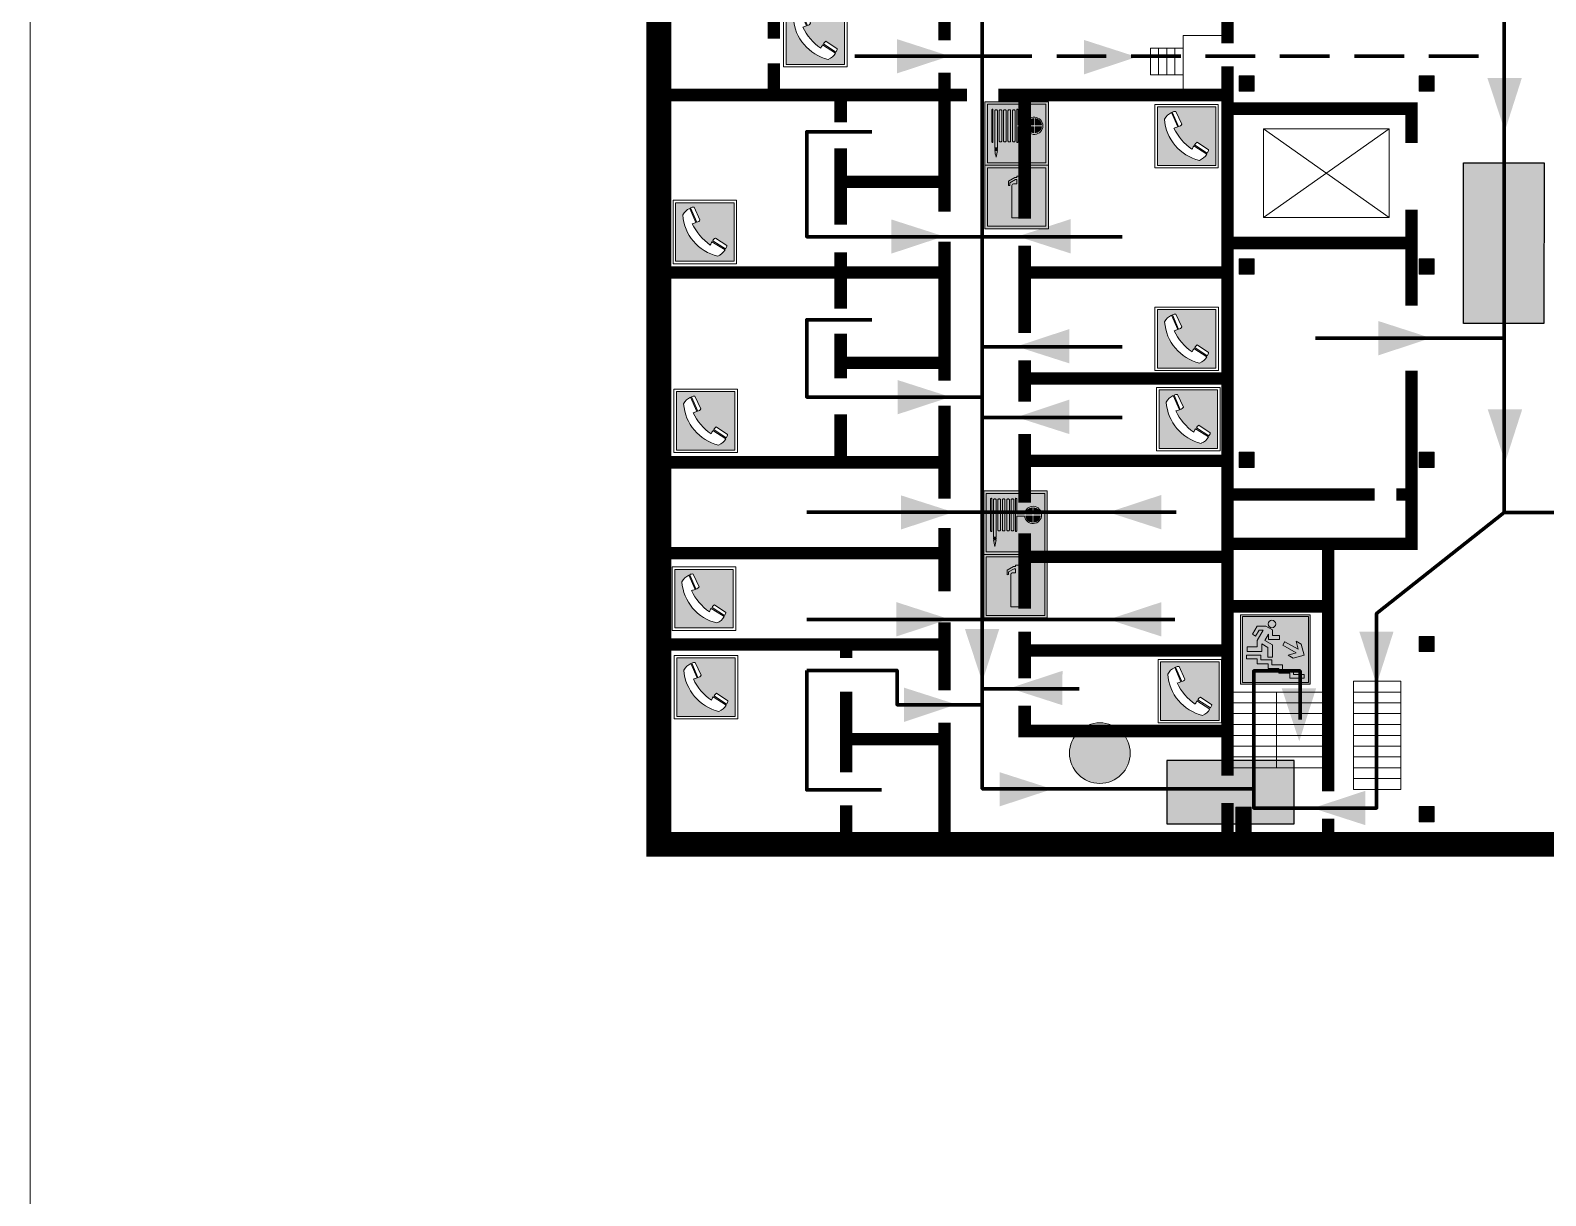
# Model space of a CAD drawing. Header units: millimetres. Extents: x 13810 to 67229, y 12374 to 21950.
# Drawn here: x 28466.5 to 28588.7, y 15040.8 to 15134.8 of the extents above; entities that cross this region are included whole.
import ezdxf

# ---------------------------------------------------------------- set-up
doc = ezdxf.new("R2010")
doc.units = ezdxf.units.MM
doc.linetypes.add('{ Wide Dash }', pattern=[12, 4, -2, 4, -2])
doc.layers.add('План_Штампы', color=7, linetype='Continuous')

# ---------------------------------------------------------------- blocks, each defined once
blk = doc.blocks.new('A$C32E8229D')
at = {"true_color": 0xffffff}
blk.add_hatch(color=7, dxfattribs=at).paths.add_polyline_path([(0, 0), (0, -8), (16, -8), (16, 0)])
h = blk.add_hatch(color=126)
h.paths.add_polyline_path([(0.2, -0.2), (15.8, -0.2), (15.8, -7.8), (0.2, -7.8)])
h.paths.add_polyline_path([(13.49, -2.05), (12.08, -2.05), (11.37, -2.63, 0.162397), (11.29, -2.84), (11.29, -3.63), (10.35, -3.63), (10.35, -4.05), (11.68, -4.05), (11.68, -3.48), (12.26, -4.28), (11.29, -5.1), (11.29, -6.78), (11.85, -6.78), (11.85, -5.44), (12.8, -4.64), (12.8, -5.94), (14.46, -5.94), (14.46, -5.39), (13.45, -5.39), (13.45, -3.97), (12.46, -2.59), (13.15, -2.59), (13.69, -3.34), (14.18, -3)], flags=16)
h.paths.add_polyline_path([(10.74, -1.82, 1), (11.8, -1.82, 1)], flags=16)
h.paths.add_polyline_path([(9.39, -3.59), (5.99, -3.59), (6.56, -3.03), (5.91, -3.03), (5.1, -3.83), (5.91, -4.64), (6.56, -4.64), (5.99, -4.09), (9.39, -4.09)], flags=16)
h.paths.add_polyline_path([(4.29, -1.08), (1.72, -1.08), (1.72, -6.6), (4.29, -6.6)], flags=16)
at = {"color": 126}
blk.add_lwpolyline([(16, -8), (0, -8), (0, 0), (16, 0)], close=True, dxfattribs=at)
blk = doc.blocks.new('A$C7B8C2D5B')
at = {"lineweight": 0}
h = blk.add_hatch(color=5, dxfattribs=at)
h.dxf.hatch_style = 1
h.paths.add_polyline_path([(1.397, -3.024, 1), (-2.112, -3.024, 1)])
at = {"color": 5, "lineweight": 0}
blk.add_circle((-0.358, -3.024), 1.755, dxfattribs=at)
blk = doc.blocks.new('A$C456E1F9C')
at = {"lineweight": 5}
h = blk.add_hatch(color=242, dxfattribs=at)
h.paths.add_polyline_path([(0.51, -1.47), (0.51, -13.26), (12.29, -13.26), (12.29, -1.47)])
h.paths.add_polyline_path([(5.42, -4.95, -0.254479), (4.78, -5.4), (3.52, -2.53, -0.209735), (4.23, -2.4)], flags=16)
h.paths.add_polyline_path([(8.53, -8.6), (10.87, -10.17), (10.54, -10.76), (8.03, -9.13, -0.192251)], flags=16)
h.paths.add_polyline_path([(4.61, -5.49, 0.005518), (3.87, -5.72, 0.128647), (7.49, -10.01, 0.00809), (7.83, -9.33), (10.47, -10.97, -0.16736), (8.99, -12.25, -0.327862), (1.95, -3.95, -0.166952), (3.36, -2.62)], flags=16)
at = {"color": 242, "lineweight": 5}
for p, q in [((0, -13.77), (0, -0.97)), ((12.8, -0.97), (0, -0.97)), ((4.61, -5.49), (3.36, -2.62)), ((3.52, -2.53), (4.78, -5.4)), ((4.23, -2.4), (5.42, -4.95)), ((12.8, -13.77), (12.8, -0.97)), ((8.03, -9.13), (10.54, -10.76)), ((10.81, -10.12), (8.53, -8.6)), ((7.83, -9.33), (10.47, -10.97)), ((10.54, -10.76), (10.8, -10.3)), ((10.8, -10.3), (10.81, -10.12)), ((0, -13.77), (12.8, -13.77))]:
    blk.add_line(p, q, dxfattribs=at)
blk.add_lwpolyline([(0.51, -1.47), (12.29, -1.47), (12.29, -13.26), (0.51, -13.26)], close=True, dxfattribs=at)
for centre, radius, start, end in [((4.59, -5.34), 2.99, 114.2845, 152.1974), ((4.02, -3.27), 0.891, 76.3284, 123.7092), ((11.12, -3.31), 9.19, 183.9915, 256.6009), ((14.98, -39.1), 35.17, 107.1487, 108.4135), ((13.86, -0.94), 11.08, 205.5536, 234.8762), ((4.68, -4.59), 0.824, 276.9621, 334.0723), ((8.94, -9.5), 0.989, 114.4092, 157.9388), ((-13.31, 0.8), 23.44, 332.5487, 334.4027), ((7.87, -9.46), 3, 291.9291, 329.9329)]:
    blk.add_arc(centre, radius, start, end, dxfattribs=at)
blk = doc.blocks.new('A$C3AD82952')
at = {"true_color": 0xf5f5ff}
h = blk.add_hatch(color=7, dxfattribs=at)
h.dxf.hatch_style = 1
h.paths.add_polyline_path([(8.21, 8.73, 0.414214), (7.89, 9.05), (7.22, 9.05), (7.22, 9.92), (7.59, 9.92, 1), (7.57, 10.36), (7.22, 10.36), (7.22, 10.6), (6.43, 10.6), (6.43, 10.36), (6.01, 10.36), (4.74, 9.59), (4.74, 8.69), (4.98, 8.73), (4.98, 9.26), (6.12, 9.91), (6.43, 9.91), (6.43, 9.05), (5.76, 9.05, 0.414214), (5.44, 8.73), (5.44, 2.2), (8.21, 2.2)], flags=0)
h.paths.add_polyline_path([(12.8, 12.8), (0, 12.8), (0, 0), (12.8, 0)])
h.paths.add_polyline_path([(0.51, 12.29), (12.29, 12.29), (12.29, 0.51), (0.51, 0.51)], flags=16)
h.paths.add_polyline_path([(4.74, 9.59), (6.01, 10.36), (6.43, 10.36), (6.43, 10.6), (7.22, 10.6), (7.22, 10.36), (7.59, 10.36, -0.94586), (7.59, 9.92), (7.22, 9.92), (7.22, 9.05), (7.89, 9.05, -0.414214), (8.21, 8.73), (8.21, 2.2), (5.44, 2.2), (5.44, 8.73, -0.414214), (5.76, 9.05), (6.43, 9.05), (6.43, 9.91), (6.12, 9.91), (4.98, 9.26), (4.98, 8.73), (4.74, 8.69)], flags=0)
h = blk.add_hatch(color=242)
h.dxf.hatch_style = 1
h.paths.add_polyline_path([(12.29, 12.29), (0.51, 12.29), (0.51, 0.51), (12.29, 0.51)])
h.paths.add_polyline_path([(4.74, 8.69), (4.74, 9.59), (6.01, 10.36), (6.43, 10.36), (6.43, 10.6), (7.22, 10.6), (7.22, 10.36), (7.59, 10.36, -0.94586), (7.59, 9.92), (7.22, 9.92), (7.22, 9.05), (7.89, 9.05, -0.414214), (8.21, 8.73), (8.21, 2.2), (5.44, 2.2), (5.44, 8.73, -0.414214), (5.76, 9.05), (6.43, 9.05), (6.43, 9.91), (6.12, 9.91), (4.98, 9.26), (4.98, 8.73)], flags=16)
h = blk.add_hatch(color=7, dxfattribs=at)
h.dxf.hatch_style = 1
h.paths.add_polyline_path([(8.21, 8.73, 0.414214), (7.89, 9.05), (7.22, 9.05), (7.22, 9.92), (7.59, 9.92, 1), (7.57, 10.36), (7.22, 10.36), (7.22, 10.6), (6.43, 10.6), (6.43, 10.36), (6.01, 10.36), (4.74, 9.59), (4.74, 8.69), (4.98, 8.73), (4.98, 9.26), (6.12, 9.91), (6.43, 9.91), (6.43, 9.05), (5.76, 9.05, 0.414214), (5.44, 8.73), (5.44, 2.2), (8.21, 2.2)])
at = {"color": 242, "lineweight": 5}
for p, q in [((0, 0), (0, 12.8)), ((0, 12.8), (12.8, 12.8)), ((12.8, 0), (12.8, 12.8)), ((6.01, 10.36), (4.74, 9.59)), ((4.74, 9.59), (4.74, 8.69)), ((4.98, 9.26), (6.12, 9.91)), ((4.98, 8.73), (4.98, 9.26)), ((6.01, 10.36), (6.43, 10.36)), ((6.12, 9.91), (6.43, 9.91)), ((7.22, 10.6), (6.43, 10.6)), ((6.43, 10.6), (6.43, 10.36)), ((6.43, 9.91), (6.43, 9.05)), ((7.22, 10.36), (7.22, 10.6)), ((7.59, 10.36), (7.22, 10.36)), ((7.22, 9.05), (7.22, 9.92)), ((7.59, 9.92), (7.22, 9.92)), ((4.74, 8.69), (4.98, 8.73)), ((5.44, 2.2), (5.44, 8.73)), ((5.76, 9.05), (6.43, 9.05)), ((7.89, 9.05), (7.22, 9.05)), ((8.21, 2.2), (8.21, 8.73)), ((0, 0), (12.8, 0)), ((5.44, 2.2), (8.21, 2.2))]:
    blk.add_line(p, q, dxfattribs=at)
blk.add_lwpolyline([(0.51, 12.29), (12.29, 12.29), (12.29, 0.51), (0.51, 0.51)], close=True, dxfattribs=at)
for centre, radius, start, end in [((7.58, 10.14), 0.223, 273.1875, 86.8125), ((5.76, 8.73), 0.32, 90, 180), ((7.89, 8.73), 0.32, 0, 90)]:
    blk.add_arc(centre, radius, start, end, dxfattribs=at)
blk = doc.blocks.new('A$C37112FD5')
at = {"true_color": 0xf5f5ff}
h = blk.add_hatch(color=7, dxfattribs=at)
h.dxf.hatch_style = 1
h.paths.add_polyline_path([(12.8, -7.4), (0, -7.4), (0, -20.2), (12.8, -20.2)])
h.paths.add_polyline_path([(12.29, -7.91), (12.29, -19.69), (0.51, -19.69), (0.51, -7.91)], flags=16)
h.paths.add_polyline_path([(4.98, -9.04, -0.42597), (5.17, -9.22), (5.17, -12.25), (5.17, -15.29, -0.432244), (4.98, -15.47), (4.83, -15.47, -0.42597), (4.64, -15.29), (4.64, -12.25), (4.64, -9.22, -0.432244), (4.83, -9.04)], flags=0)
h.paths.add_polyline_path([(4.28, -9.22), (4.28, -12.25), (4.28, -15.29, -0.432244), (4.09, -15.47), (3.94, -15.47, -0.42597), (3.75, -15.29), (3.75, -12.25), (3.75, -9.22, -0.432244), (3.94, -9.04), (4.09, -9.04, -0.42597)], flags=0)
h.paths.add_polyline_path([(5.72, -9.04), (5.87, -9.04, -0.42597), (6.06, -9.22), (6.06, -12.25), (6.06, -15.29, -0.432244), (5.87, -15.47), (5.72, -15.47, -0.42597), (5.53, -15.29), (5.53, -12.25), (5.53, -9.22, -0.432244)], flags=0)
h.paths.add_polyline_path([(6.42, -8.9), (6.5, -8.9, -0.42597), (6.69, -9.08), (6.69, -12.03), (8.21, -12.03, -15.824349), (8.21, -12.47), (6.69, -12.47), (6.69, -15.42, -0.432244), (6.5, -15.6), (6.42, -15.6)], flags=0)
h.paths.add_polyline_path([(3.39, -9.22), (3.39, -12.25), (3.39, -15.29, -0.432244), (3.2, -15.47), (3.05, -15.47, -0.42597), (2.85, -15.29), (2.85, -12.25), (2.85, -9.22, -0.432244), (3.05, -9.04), (3.2, -9.04, -0.42597)], flags=0)
h.paths.add_polyline_path([(2.5, -9.22), (2.5, -16.71), (1.96, -16.71), (1.96, -9.22, -0.432244), (2.15, -9.04), (2.31, -9.04, -0.42597)], flags=0)
h.paths.add_polyline_path([(1.61, -8.9), (1.61, -15.6), (1.57, -15.6, -0.42597), (1.37, -15.42), (1.37, -12.03), (1.37, -9.09, -0.432244), (1.57, -8.9)], flags=0)
h.paths.add_polyline_path([(9.76, -10.81), (9.76, -12.03), (8.49, -12.03, -0.336371)], flags=0)
h.paths.add_polyline_path([(8.49, -12.47), (9.76, -12.47), (9.76, -13.7, -0.336371)], flags=0)
h.paths.add_polyline_path([(10.11, -10.81, -0.336371), (11.38, -12.03), (10.11, -12.03)], flags=0)
h.paths.add_polyline_path([(10.11, -12.47), (11.38, -12.47, -0.336371), (10.11, -13.7)], flags=0)
h.paths.add_polyline_path([(2.5, -16.84), (2.5, -17.05), (1.97, -17.05), (1.97, -16.84)], flags=0)
h.paths.add_polyline_path([(2.5, -17.24, -0.033778), (2.24, -18.6, -0.033778), (1.97, -17.24)], flags=0)
h = blk.add_hatch(color=242)
h.dxf.hatch_style = 1
h.paths.add_polyline_path([(12.29, -7.91), (0.51, -7.91), (0.51, -19.69), (12.29, -19.69)])
h.paths.add_polyline_path([(6.42, -15.6), (6.42, -8.9), (6.5, -8.9, -0.42597), (6.69, -9.08), (6.69, -12.03), (8.21, -12.03, -15.824349), (8.21, -12.47), (6.69, -12.47), (6.69, -15.42, -0.432244), (6.5, -15.6)], flags=16)
h.paths.add_polyline_path([(5.87, -15.47), (5.72, -15.47, -0.42597), (5.53, -15.29), (5.53, -12.25), (5.53, -9.22, -0.432244), (5.72, -9.04), (5.87, -9.04, -0.42597), (6.06, -9.22), (6.06, -12.25), (6.06, -15.29, -0.432244)], flags=16)
h.paths.add_polyline_path([(4.98, -15.47), (4.83, -15.47, -0.42597), (4.64, -15.29), (4.64, -12.25), (4.64, -9.22, -0.432244), (4.83, -9.04), (4.98, -9.04, -0.42597), (5.17, -9.22), (5.17, -12.25), (5.17, -15.29, -0.432244)], flags=16)
h.paths.add_polyline_path([(4.09, -15.47), (3.94, -15.47, -0.42597), (3.75, -15.29), (3.75, -12.25), (3.75, -9.22, -0.432244), (3.94, -9.04), (4.09, -9.04, -0.42597), (4.28, -9.22), (4.28, -12.25), (4.28, -15.29, -0.432244)], flags=16)
h.paths.add_polyline_path([(3.2, -15.47), (3.05, -15.47, -0.42597), (2.85, -15.29), (2.85, -12.25), (2.85, -9.22, -0.432244), (3.05, -9.04), (3.2, -9.04, -0.42597), (3.39, -9.22), (3.39, -12.25), (3.39, -15.29, -0.432244)], flags=16)
h.paths.add_polyline_path([(2.5, -17.05), (1.97, -17.05), (1.97, -16.84), (2.5, -16.84)], flags=16)
h.paths.add_polyline_path([(2.5, -17.24, -0.033778), (2.24, -18.6, -0.033778), (1.97, -17.24)], flags=16)
h.paths.add_polyline_path([(2.5, -16.71), (1.96, -16.71), (1.96, -9.22, -0.432244), (2.15, -9.04), (2.31, -9.04, -0.42597), (2.5, -9.22)], flags=16)
h.paths.add_polyline_path([(1.61, -15.6), (1.57, -15.6, -0.42597), (1.37, -15.42), (1.37, -12.03), (1.37, -9.09, -0.432244), (1.57, -8.9), (1.61, -8.9)], flags=16)
h.paths.add_polyline_path([(8.49, -12.47), (9.76, -12.47), (9.76, -13.7, -0.336371)], flags=0)
h.paths.add_polyline_path([(10.11, -13.7), (10.11, -12.47), (11.38, -12.47, -0.336371)], flags=0)
h.paths.add_polyline_path([(8.49, -12.03, -0.336371), (9.76, -10.81), (9.76, -12.03)], flags=0)
h.paths.add_polyline_path([(10.11, -12.03), (10.11, -10.81, -0.336371), (11.38, -12.03)], flags=0)
h = blk.add_hatch(color=7, dxfattribs=at)
h.dxf.hatch_style = 1
h.paths.add_polyline_path([(1.61, -8.9), (1.57, -8.9, 0.432244), (1.37, -9.09), (1.37, -12.03), (1.37, -15.42, 0.42597), (1.57, -15.6), (1.61, -15.6)])
h.paths.add_polyline_path([(2.5, -9.22, 0.42597), (2.31, -9.04), (2.15, -9.04, 0.432244), (1.96, -9.22), (1.96, -16.71), (2.5, -16.71)])
h.paths.add_polyline_path([(2.5, -16.84), (1.97, -16.84), (1.97, -17.05), (2.5, -17.05)])
h.paths.add_polyline_path([(2.5, -17.24), (1.97, -17.24, 0.033778), (2.24, -18.6, 0.033778)])
h.paths.add_polyline_path([(3.39, -12.25), (3.39, -9.22, 0.42597), (3.2, -9.04), (3.05, -9.04, 0.432244), (2.85, -9.22), (2.85, -12.25), (2.85, -15.29, 0.42597), (3.05, -15.47), (3.2, -15.47, 0.432244), (3.39, -15.29)])
h.paths.add_polyline_path([(4.28, -12.25), (4.28, -9.22, 0.42597), (4.09, -9.04), (3.94, -9.04, 0.432244), (3.75, -9.22), (3.75, -12.25), (3.75, -15.29, 0.42597), (3.94, -15.47), (4.09, -15.47, 0.432244), (4.28, -15.29)])
h.paths.add_polyline_path([(5.17, -12.25), (5.17, -9.22, 0.42597), (4.98, -9.04), (4.83, -9.04, 0.432244), (4.64, -9.22), (4.64, -12.25), (4.64, -15.29, 0.42597), (4.83, -15.47), (4.98, -15.47, 0.432244), (5.17, -15.29)])
h.paths.add_polyline_path([(6.06, -12.25), (6.06, -9.22, 0.42597), (5.87, -9.04), (5.72, -9.04, 0.432244), (5.53, -9.22), (5.53, -12.25), (5.53, -15.29, 0.42597), (5.72, -15.47), (5.87, -15.47, 0.432244), (6.06, -15.29)])
h.paths.add_polyline_path([(6.69, -12.47), (8.21, -12.47, 15.824349), (8.21, -12.03), (6.69, -12.03), (6.69, -9.08, 0.42597), (6.5, -8.9), (6.42, -8.9), (6.42, -15.6), (6.5, -15.6, 0.432244), (6.69, -15.42)])
h.paths.add_polyline_path([(8.49, -12.47), (9.76, -12.47), (9.76, -13.7, -0.336371)], flags=16)
h.paths.add_polyline_path([(8.49, -12.03, -0.336371), (9.76, -10.81), (9.76, -12.03)], flags=16)
h.paths.add_polyline_path([(10.11, -12.47), (11.38, -12.47, -0.336371), (10.11, -13.7)], flags=16)
h.paths.add_polyline_path([(10.11, -12.03), (10.11, -10.81, -0.336371), (11.38, -12.03)], flags=16)
h = blk.add_hatch(color=242)
h.dxf.hatch_style = 1
h.paths.add_polyline_path([(9.76, -10.81, 0.336371), (8.49, -12.03), (9.76, -12.03)])
h.paths.add_polyline_path([(10.11, -10.81), (10.11, -12.03), (11.38, -12.03, 0.336371)])
h.paths.add_polyline_path([(11.38, -12.47), (10.11, -12.47), (10.11, -13.7, 0.336371)])
h.paths.add_polyline_path([(9.76, -12.47), (8.49, -12.47, 0.336371), (9.76, -13.7)])
at = {"color": 242, "lineweight": 5}
for p, q in [((0, -20.2), (0, -7.4)), ((0, -7.4), (12.8, -7.4)), ((1.37, -12.03), (1.37, -9.08)), ((1.57, -8.9), (1.61, -8.9)), ((1.61, -8.9), (1.61, -15.6)), ((2.15, -9.04), (2.31, -9.04)), ((3.05, -9.04), (3.2, -9.04)), ((3.94, -9.04), (4.09, -9.04)), ((4.83, -9.04), (4.98, -9.04)), ((5.72, -9.04), (5.87, -9.04)), ((6.42, -8.9), (6.42, -15.6)), ((6.5, -8.9), (6.42, -8.9)), ((6.69, -12.03), (6.69, -9.08)), ((12.8, -20.2), (12.8, -7.4)), ((1.37, -12.03), (1.37, -15.42)), ((1.96, -16.71), (1.96, -9.22)), ((2.5, -16.71), (2.5, -9.22)), ((2.85, -12.25), (2.85, -9.22)), ((3.39, -12.25), (3.39, -9.22)), ((3.75, -12.25), (3.75, -9.22)), ((4.28, -12.25), (4.28, -9.22)), ((4.64, -12.25), (4.64, -9.22)), ((5.17, -12.25), (5.17, -9.22)), ((5.53, -12.25), (5.53, -9.22)), ((6.06, -12.25), (6.06, -9.22)), ((8.21, -12.03), (6.69, -12.03)), ((9.76, -12.03), (8.49, -12.03)), ((9.76, -10.81), (9.76, -12.03)), ((10.11, -10.81), (10.11, -12.03)), ((11.38, -12.03), (10.11, -12.03)), ((2.85, -12.25), (2.85, -15.29)), ((3.39, -12.25), (3.39, -15.29)), ((3.75, -12.25), (3.75, -15.29)), ((4.28, -12.25), (4.28, -15.29)), ((4.64, -12.25), (4.64, -15.29)), ((5.17, -12.25), (5.17, -15.29)), ((5.53, -12.25), (5.53, -15.29)), ((6.06, -12.25), (6.06, -15.29)), ((8.21, -12.47), (6.69, -12.47)), ((6.69, -12.47), (6.69, -15.42)), ((9.76, -12.47), (8.49, -12.47)), ((9.76, -12.47), (9.76, -13.7)), ((11.38, -12.47), (10.11, -12.47)), ((10.11, -12.47), (10.11, -13.7)), ((1.57, -15.6), (1.61, -15.6)), ((1.96, -16.71), (2.5, -16.71)), ((1.97, -16.84), (2.5, -16.84)), ((1.97, -17.05), (1.97, -16.84)), ((2.5, -17.05), (1.97, -17.05)), ((1.97, -17.24), (2.5, -17.24)), ((2.5, -16.84), (2.5, -17.05)), ((3.05, -15.47), (3.2, -15.47)), ((3.94, -15.47), (4.09, -15.47)), ((4.83, -15.47), (4.98, -15.47)), ((5.72, -15.47), (5.87, -15.47)), ((6.42, -15.6), (6.5, -15.6)), ((0, -20.2), (12.8, -20.2))]:
    blk.add_line(p, q, dxfattribs=at)
blk.add_lwpolyline([(0.51, -7.91), (12.29, -7.91), (12.29, -19.69), (0.51, -19.69)], close=True, dxfattribs=at)
for centre, radius, start, end in [((1.56, -9.09), 0.182, 87.1027, 180.6071), ((2.15, -9.22), 0.182, 87.1027, 180.6071), ((2.32, -9.22), 0.182, 359.3929, 92.8973), ((3.04, -9.22), 0.182, 87.1027, 180.6071), ((3.21, -9.22), 0.182, 359.3929, 92.8973), ((3.93, -9.22), 0.182, 87.1027, 180.6071), ((4.1, -9.22), 0.182, 359.3929, 92.8973), ((4.82, -9.22), 0.182, 87.1027, 180.6071), ((4.99, -9.22), 0.182, 359.3929, 92.8973), ((5.71, -9.22), 0.182, 87.1027, 180.6071), ((5.88, -9.22), 0.182, 359.3929, 92.8973), ((6.51, -9.09), 0.182, 359.3929, 92.8973), ((9.93, -12.25), 1.74, 187.2319, 172.7681), ((9.93, -12.25), 1.46, 96.9927, 171.3585), ((9.93, -12.25), 1.46, 8.6415, 83.0073), ((9.93, -12.25), 1.46, 188.6415, 263.0073), ((9.93, -12.25), 1.46, 276.9927, 351.3585), ((1.56, -15.42), 0.182, 179.3929, 272.8973), ((12.17, -15.98), 10.27, 187.041, 194.7793), ((-7.7, -15.98), 10.27, 345.2207, 352.959), ((3.04, -15.29), 0.182, 179.3929, 272.8973), ((3.21, -15.29), 0.182, 267.1027, 0.6071), ((3.93, -15.29), 0.182, 179.3929, 272.8973), ((4.1, -15.29), 0.182, 267.1027, 0.6071), ((4.82, -15.29), 0.182, 179.3929, 272.8973), ((4.99, -15.29), 0.182, 267.1027, 0.6071), ((5.71, -15.29), 0.182, 179.3929, 272.8973), ((5.88, -15.29), 0.182, 267.1027, 0.6071), ((6.51, -15.42), 0.182, 267.1027, 0.6071)]:
    blk.add_arc(centre, radius, start, end, dxfattribs=at)
blk = doc.blocks.new('A$C7B4425F7')
at = {"true_color": 0xffffff}
blk.add_hatch(color=7, dxfattribs=at).paths.add_polyline_path([(0, 0), (-16, 0), (-16, -8), (0, -8)])
h = blk.add_hatch(color=126)
h.paths.add_polyline_path([(-0.2, -0.2), (-15.8, -0.2), (-15.8, -7.8), (-0.2, -7.8)])
h.paths.add_polyline_path([(-11.76, -2.03), (-11.76, -3.66), (-11.17, -3.66, -0.568275), (-11.17, -6.18), (-12.58, -6.18), (-12.58, -2.03)], flags=16)
h.paths.add_polyline_path([(-13.33, -4.12, -0.495768), (-13.59, -6.18), (-15.03, -6.18), (-15.03, -2.03), (-13.59, -2.03, -0.487973)], flags=16)
h.paths.add_polyline_path([(-10.25, -2.03), (-9.48, -2.03), (-9.48, -6.18), (-10.25, -6.18)], flags=16)
h.paths.add_polyline_path([(-13.84, -3.69), (-14.24, -3.69), (-14.24, -3.03), (-13.9, -3.03, -0.692621)], flags=0)
h.paths.add_polyline_path([(-9.15, -2.03), (-8.4, -2.03), (-8.04, -3.07), (-7.68, -2.03), (-6.93, -2.03), (-7.64, -4.1), (-6.93, -6.18), (-7.68, -6.18), (-8.04, -5.14), (-8.4, -6.18), (-9.15, -6.18), (-8.44, -4.1)], flags=16)
h.paths.add_polyline_path([(-11.76, -4.46), (-11.42, -4.46, -0.692621), (-11.36, -5.12), (-11.76, -5.12)], flags=0)
h.paths.add_polyline_path([(-13.9, -5.2), (-14.24, -5.2), (-14.24, -4.55), (-13.84, -4.55, -0.708038)], flags=0)
edge = h.paths.add_edge_path(flags=16)
edge.add_ellipse((-5.51, -4.08), major_axis=(0, 2.05), ratio=0.586184, start_angle=0, end_angle=360)
edge = h.paths.add_edge_path(flags=0)
edge.add_ellipse((-5.51, -4.08), major_axis=(0, 1.14), ratio=0.454828, start_angle=0, end_angle=360)
h.paths.add_polyline_path([(-4.13, -4.96, 0.377264), (-3.48, -4.52, 0.0555), (-3.16, -2.03), (-1.66, -2.03), (-1.66, -4.96), (-0.96, -4.96), (-0.96, -7.01), (-1.75, -7.01), (-1.75, -6.18), (-3.3, -6.18), (-3.3, -7.02), (-4.13, -7.02)], flags=16)
h.paths.add_polyline_path([(-2.73, -2.91), (-2.28, -2.91), (-2.28, -4.96), (-3.05, -4.96, 0.079136)], flags=0)
at = {"color": 126}
blk.add_lwpolyline([(-16, -8), (0, -8), (0, 0), (-16, 0)], close=True, dxfattribs=at)
blk = doc.blocks.new('вниз')
at = {"lineweight": 0, "true_color": 0xffffff}
h = blk.add_hatch(color=7, dxfattribs=at)
h.dxf.hatch_style = 1
h.paths.add_polyline_path([(40994.51, -4472.22), (40986.51, -4472.22), (40986.51, -4480.22), (40994.51, -4480.22)])
h.paths.add_polyline_path([(40994.31, -4472.42), (40994.31, -4480.01), (40986.71, -4480.01), (40986.71, -4472.42)], flags=16)
h.paths.add_polyline_path([(40988.43, -4473.53), (40989.43, -4473.53), (40990.19, -4473.96), (40990.19, -4474.6), (40991, -4474.6), (40991, -4475.06), (40989.73, -4475.06), (40989.73, -4474.46), (40989.3, -4475.18), (40990.17, -4475.7), (40990.17, -4477.11), (40989.63, -4477.11), (40989.63, -4476.01), (40988.94, -4475.59), (40988.94, -4476.46), (40988.94, -4476.46), (40987.47, -4476.46), (40987.26, -4476.46), (40987.26, -4475.92), (40988.4, -4475.92), (40988.4, -4475.2), (40989.1, -4473.99), (40988.66, -4473.99), (40988.24, -4474.7), (40987.86, -4474.47), (40988.41, -4473.56)], flags=0)
h.paths.add_polyline_path([(40990.55, -4473.29, -1), (40989.69, -4473.29, -1)], flags=0)
h.paths.add_polyline_path([(40988.85, -4476.89), (40988.85, -4477.43), (40990.1, -4477.43), (40990.1, -4477.99), (40991.34, -4477.99), (40991.34, -4478.54), (40992.59, -4478.54), (40992.59, -4479.09), (40993.83, -4479.09), (40993.83, -4479.52), (40992.17, -4479.52), (40992.17, -4478.97), (40990.91, -4478.97), (40990.91, -4478.41), (40989.68, -4478.41), (40989.68, -4477.86), (40988.43, -4477.86), (40988.43, -4477.31), (40987.6, -4477.31), (40987.18, -4477.31), (40987.18, -4476.89)], flags=0)
h.paths.add_polyline_path([(40991.61, -4475.33), (40993.12, -4476.2), (40992.9, -4475.27), (40993.48, -4475.6), (40993.83, -4476.88), (40992.56, -4477.22), (40991.97, -4476.88), (40992.9, -4476.61), (40991.38, -4475.74), (40991.58, -4475.39)], flags=0)
h.paths.add_polyline_path([(40990.19, -4473.96), (40989.43, -4473.53), (40988.43, -4473.53), (40988.41, -4473.56), (40987.86, -4474.47), (40988.24, -4474.7), (40988.66, -4473.99), (40989.1, -4473.99), (40988.4, -4475.2), (40988.4, -4475.92), (40987.26, -4475.92), (40987.26, -4476.46), (40987.47, -4476.46), (40988.94, -4476.46), (40988.94, -4476.27), (40988.94, -4475.59), (40989.63, -4476.01), (40989.63, -4477.11), (40990.17, -4477.11), (40990.17, -4475.7), (40989.3, -4475.18), (40989.73, -4474.46), (40989.73, -4475.06), (40991, -4475.06), (40991, -4474.6), (40990.19, -4474.6)], flags=0)
h.paths.add_polyline_path([(40990.55, -4473.29, 1), (40989.69, -4473.29, 1)], flags=0)
h.paths.add_polyline_path([(40991.61, -4475.33), (40991.58, -4475.39), (40991.38, -4475.74), (40992.9, -4476.61), (40991.97, -4476.88), (40992.56, -4477.22), (40993.83, -4476.88), (40993.48, -4475.6), (40992.9, -4475.27), (40993.12, -4476.2)], flags=0)
h.paths.add_polyline_path([(40990.1, -4477.43), (40988.85, -4477.43), (40988.85, -4476.89), (40987.18, -4476.89), (40987.18, -4477.31), (40987.6, -4477.31), (40988.43, -4477.31), (40988.43, -4477.86), (40989.68, -4477.86), (40989.68, -4478.41), (40990.91, -4478.41), (40990.91, -4478.97), (40992.17, -4478.97), (40992.17, -4479.52), (40993.83, -4479.52), (40993.83, -4479.09), (40992.59, -4479.09), (40992.59, -4478.54), (40991.34, -4478.54), (40991.34, -4477.99), (40990.1, -4477.99)], flags=0)
at = {"lineweight": 0}
h = blk.add_hatch(color=126, dxfattribs=at)
h.dxf.hatch_style = 1
h.paths.add_polyline_path([(40994.31, -4472.42), (40986.71, -4472.42), (40986.71, -4480.01), (40994.31, -4480.01)])
h.paths.add_polyline_path([(40988.43, -4473.53), (40989.43, -4473.53), (40990.19, -4473.96), (40990.19, -4474.6), (40991, -4474.6), (40991, -4475.06), (40989.73, -4475.06), (40989.73, -4474.46), (40989.3, -4475.18), (40990.17, -4475.7), (40990.17, -4477.11), (40989.63, -4477.11), (40989.63, -4476.01), (40988.94, -4475.59), (40988.94, -4476.46), (40988.94, -4476.46), (40987.47, -4476.46), (40987.26, -4476.46), (40987.26, -4475.92), (40988.4, -4475.92), (40988.4, -4475.2), (40989.1, -4473.99), (40988.66, -4473.99), (40988.24, -4474.7), (40987.86, -4474.47), (40988.41, -4473.56)], flags=16)
h.paths.add_polyline_path([(40990.55, -4473.29, -1), (40989.69, -4473.29, -1)], flags=16)
h.paths.add_polyline_path([(40988.85, -4476.89), (40988.85, -4477.43), (40990.1, -4477.43), (40990.1, -4477.99), (40991.34, -4477.99), (40991.34, -4478.54), (40992.59, -4478.54), (40992.59, -4479.09), (40993.83, -4479.09), (40993.83, -4479.52), (40992.17, -4479.52), (40992.17, -4478.97), (40990.91, -4478.97), (40990.91, -4478.41), (40989.68, -4478.41), (40989.68, -4477.86), (40988.43, -4477.86), (40988.43, -4477.31), (40987.6, -4477.31), (40987.18, -4477.31), (40987.18, -4476.89)], flags=16)
h.paths.add_polyline_path([(40991.61, -4475.33), (40993.12, -4476.2), (40992.9, -4475.27), (40993.48, -4475.6), (40993.83, -4476.88), (40992.56, -4477.22), (40991.97, -4476.88), (40992.9, -4476.61), (40991.38, -4475.74), (40991.58, -4475.39)], flags=16)
at = {"lineweight": 0, "true_color": 0xffffff}
h = blk.add_hatch(color=7, dxfattribs=at)
h.dxf.hatch_style = 1
h.paths.add_polyline_path([(40989.73, -4474.46), (40989.73, -4475.06), (40991, -4475.06), (40991, -4474.6), (40990.19, -4474.6), (40990.19, -4473.96), (40989.43, -4473.53), (40988.43, -4473.53), (40988.41, -4473.56), (40987.86, -4474.47), (40988.24, -4474.7), (40988.66, -4473.99), (40989.1, -4473.99), (40988.4, -4475.2), (40988.4, -4475.92), (40987.26, -4475.92), (40987.26, -4476.46), (40987.47, -4476.46), (40988.94, -4476.46), (40988.94, -4475.59), (40989.63, -4476.01), (40989.63, -4477.11), (40990.17, -4477.11), (40990.17, -4475.7), (40989.3, -4475.18)])
h.paths.add_polyline_path([(40989.69, -4473.29, 1), (40990.55, -4473.29, 1)])
h.paths.add_polyline_path([(40991.61, -4475.33), (40991.58, -4475.39), (40991.38, -4475.74), (40992.9, -4476.61), (40991.97, -4476.88), (40992.56, -4477.22), (40993.83, -4476.88), (40993.48, -4475.6), (40992.9, -4475.27), (40993.12, -4476.2)])
h.paths.add_polyline_path([(40990.1, -4477.43), (40988.85, -4477.43), (40988.85, -4476.89), (40987.18, -4476.89), (40987.18, -4477.31), (40987.6, -4477.31), (40988.43, -4477.31), (40988.43, -4477.86), (40989.68, -4477.86), (40989.68, -4478.41), (40990.91, -4478.41), (40990.91, -4478.97), (40992.17, -4478.97), (40992.17, -4479.52), (40993.83, -4479.52), (40993.83, -4479.09), (40992.59, -4479.09), (40992.59, -4478.54), (40991.34, -4478.54), (40991.34, -4477.99), (40990.1, -4477.99)])
at = {"color": 126, "lineweight": 0}
for points in [[(40986.51, -4472.22), (40994.51, -4472.22), (40994.51, -4480.22), (40986.51, -4480.22)], [(40986.71, -4472.42), (40994.31, -4472.42), (40994.31, -4480.01), (40986.71, -4480.01)]]:
    blk.add_lwpolyline(points, close=True, dxfattribs=at)
for points in [[(40987.47, -4476.46), (40987.26, -4476.46), (40987.26, -4475.92), (40988.4, -4475.92), (40988.4, -4475.2), (40989.1, -4473.99), (40988.66, -4473.99), (40988.24, -4474.7), (40987.86, -4474.47), (40988.41, -4473.56), (40988.43, -4473.53), (40989.43, -4473.53), (40990.19, -4473.96), (40990.19, -4474.6), (40991, -4474.6), (40991, -4475.06), (40989.73, -4475.06), (40989.73, -4474.46), (40989.3, -4475.18), (40990.17, -4475.7), (40990.17, -4477.11), (40989.63, -4477.11), (40989.63, -4476.01), (40988.94, -4475.59), (40988.94, -4476.46)], [(40991.58, -4475.39), (40991.38, -4475.74), (40992.9, -4476.61), (40991.97, -4476.88), (40992.56, -4477.22), (40993.83, -4476.88), (40993.48, -4475.6), (40992.9, -4475.27), (40993.12, -4476.2), (40991.61, -4475.33), (40991.58, -4475.39)], [(40987.6, -4477.31), (40987.18, -4477.31), (40987.18, -4476.89), (40988.85, -4476.89), (40988.85, -4477.43), (40990.1, -4477.43), (40990.1, -4477.99), (40991.34, -4477.99), (40991.34, -4478.54), (40992.59, -4478.54), (40992.59, -4479.09), (40993.83, -4479.09), (40993.83, -4479.52), (40992.17, -4479.52), (40992.17, -4478.97), (40990.91, -4478.97), (40990.91, -4478.41), (40989.68, -4478.41), (40989.68, -4477.86), (40988.43, -4477.86), (40988.43, -4477.31), (40987.6, -4477.31)], [(40987.47, -4476.46), (40988.94, -4476.46), (40988.94, -4476.27)]]:
    blk.add_lwpolyline(points, dxfattribs=at)
blk.add_circle((40990.12, -4473.29), 0.432, dxfattribs=at)

msp = doc.modelspace()

# ---------------------------------------------------------------- hatches: boundary and pattern name
at = {"lineweight": 0}
h = msp.add_hatch(color=256, dxfattribs=at)
h.dxf.hatch_style = 1
h.paths.add_polyline_path([(28563.98, 15131.11), (28563.98, 15129.88), (28565.2, 15129.88), (28565.2, 15131.11)])
h = msp.add_hatch(color=256, dxfattribs=at)
h.dxf.hatch_style = 1
h.paths.add_polyline_path([(28578.5, 15131.11), (28578.5, 15129.88), (28579.72, 15129.88), (28579.72, 15131.11)])
h = msp.add_hatch(color=256, dxfattribs=at)
h.dxf.hatch_style = 1
h.paths.add_polyline_path([(28563.98, 15116.36), (28563.98, 15115.13), (28565.2, 15115.13), (28565.2, 15116.36)])
h = msp.add_hatch(color=256, dxfattribs=at)
h.dxf.hatch_style = 1
h.paths.add_polyline_path([(28578.5, 15116.36), (28578.5, 15115.13), (28579.72, 15115.13), (28579.72, 15116.36)])
h = msp.add_hatch(color=256, dxfattribs=at)
h.dxf.hatch_style = 1
h.paths.add_polyline_path([(28563.98, 15100.79), (28563.98, 15099.55), (28565.2, 15099.55), (28565.2, 15100.79)])
h = msp.add_hatch(color=256, dxfattribs=at)
h.dxf.hatch_style = 1
h.paths.add_polyline_path([(28578.5, 15100.79), (28578.5, 15099.55), (28579.72, 15099.55), (28579.72, 15100.79)])
h = msp.add_hatch(color=256, dxfattribs=at)
h.dxf.hatch_style = 1
h.paths.add_polyline_path([(28578.5, 15085.93), (28578.5, 15084.7), (28579.72, 15084.7), (28579.72, 15085.93)])
h = msp.add_hatch(color=256, dxfattribs=at)
h.dxf.hatch_style = 1
h.paths.add_polyline_path([(28563.73, 15072.17), (28563.73, 15070.94), (28564.95, 15070.94), (28564.95, 15072.17)])
h = msp.add_hatch(color=256, dxfattribs=at)
h.dxf.hatch_style = 1
h.paths.add_polyline_path([(28578.5, 15072.21), (28578.5, 15070.98), (28579.72, 15070.98), (28579.72, 15072.21)])
h = msp.add_hatch(color=256, dxfattribs=at)
h.dxf.hatch_style = 1
h.paths.add_polyline_path([(28563.73, 15070.94), (28563.73, 15069.7), (28564.95, 15069.7), (28564.95, 15070.94)])

# ---------------------------------------------------------------- linework, layer by layer
at = {"color": 126, "lineweight": 0, "true_color": 0x008754}
msp.add_lwpolyline([(28466.55, 15334.23), (29066.55, 15334.23), (29066.55, 14939.23), (28466.55, 14939.23)], close=True, dxfattribs=at)
at = {"lineweight": 0}
for points, const_width in [([(28584.4, 15236.87), (28483.43, 15236.87), (28483.43, 15175.92), (28498.18, 15175.92), (28498.18, 15161.18), (28517.21, 15161.18), (28517.21, 15069.17), (29044.26, 15069.17), (29044.26, 15071.28)], 2), ([(28563.05, 15133.74), (28563.05, 15164.5)], 1), ([(28542.17, 15136.45), (28540.24, 15136.45), (28540.24, 15133.98), (28540.24, 15137.68), (28516.68, 15137.68), (28526.49, 15137.68), (28526.49, 15134.11)], 1), ([(28526.49, 15129.57), (28526.49, 15132.13)], 1), ([(28540.24, 15131.38), (28540.24, 15120.17)], 1), ([(28563.05, 15074.7), (28563.05, 15131.89)], 1), ([(28542.05, 15129.57), (28517.57, 15129.57)], 1), ([(28531.87, 15129.57), (28531.87, 15127.38)], 1), ([(28546.7, 15119.61), (28546.7, 15129.57), (28544.59, 15129.57), (28563.05, 15129.57)], 1), ([(28577.87, 15125.7), (28577.87, 15128.47), (28563.05, 15128.47)], 1), ([(28531.87, 15119.11), (28531.87, 15125.27)], 1), ([(28531.87, 15122.58), (28540.24, 15122.58)], 1), ([(28577.87, 15112.58), (28577.87, 15120.32)], 1), ([(28531.87, 15112.35), (28531.87, 15116.89)], 1), ([(28540.24, 15117.76), (28540.24, 15106.54)], 1), ([(28546.7, 15110.38), (28546.7, 15117.42)], 1), ([(28577.87, 15117.64), (28563.05, 15117.64)], 1), ([(28540.24, 15115.27), (28517.51, 15115.27)], 1), ([(28563.05, 15115.27), (28546.7, 15115.27)], 1), ([(28531.87, 15106.72), (28531.87, 15110.33)], 1), ([(28546.7, 15104.85), (28546.7, 15108.19)], 1), ([(28540.24, 15107.98), (28531.87, 15107.98)], 1), ([(28571.16, 15093.38), (28577.87, 15093.38), (28577.87, 15107.35)], 1), ([(28546.7, 15106.71), (28563.05, 15106.71)], 1), ([(28540.24, 15104.54), (28540.24, 15097.04)], 1), ([(28531.87, 15099.96), (28531.87, 15103.83)], 1), ([(28546.7, 15096.7), (28546.7, 15102.23)], 1), ([(28540.24, 15099.96), (28517.51, 15099.96)], 1), ([(28546.7, 15100.08), (28563.05, 15100.08)], 1), ([(28574.91, 15097.36), (28563.05, 15097.36)], 1), ([(28577.87, 15097.36), (28576.67, 15097.36)], 1), ([(28540.24, 15094.66), (28540.24, 15089.55)], 1), ([(28546.7, 15088.17), (28546.7, 15094.23)], 1), ([(28571.16, 15073.43), (28571.16, 15093.38), (28563.05, 15093.38)], 1), ([(28540.24, 15092.63), (28517.51, 15092.63)], 1), ([(28563.05, 15092.35), (28546.7, 15092.35)], 1), ([(28571.16, 15088.35), (28563.05, 15088.35)], 1), ([(28540.24, 15087.05), (28540.24, 15081.59)], 1), ([(28546.7, 15082.54), (28546.7, 15086.3)], 1), ([(28532.31, 15084.19), (28532.31, 15085.28), (28540.24, 15085.28), (28517.75, 15085.28)], 1), ([(28546.7, 15084.79), (28563.05, 15084.79)], 1), ([(28532.31, 15074.98), (28532.31, 15081.46)], 1), ([(28563.05, 15078.3), (28546.7, 15078.3), (28546.7, 15080.34)], 1), ([(28540.24, 15078.98), (28540.24, 15069.94)], 1), ([(28540.24, 15077.64), (28532.31, 15077.64)], 1), ([(28532.31, 15069.94), (28532.31, 15072.31)], 1), ([(28563.05, 15069.64), (28563.05, 15072.5)], 1), ([(28571.16, 15069.38), (28571.16, 15071.23)], 1)]:
    msp.add_lwpolyline(points, dxfattribs=dict(at, const_width=const_width))
at = {"color": 126, "lineweight": 100, "true_color": 0x008754}
for points in [[(29020.8, 15232.13), (29025.2, 15232.13), (29025.2, 15227.77), (29015.91, 15227.77), (29015.91, 15211.26), (29035.32, 15211.26), (29035.32, 15136.67), (28585.35, 15136.67), (28585.35, 15095.91), (28575.06, 15087.78), (28575.06, 15072.08), (28565.17, 15072.08), (28565.17, 15083.14), (28568.9, 15083.14), (28568.9, 15079.24)], [(28543.28, 15132.7), (28543.28, 15142.13)], [(28565.17, 15073.64), (28543.28, 15073.64), (28543.28, 15132.7), (28533.01, 15132.7)], [(28534.37, 15126.61), (28529.14, 15126.61), (28529.14, 15118.15), (28554.55, 15118.15)], [(28534.37, 15111.46), (28529.14, 15111.46), (28529.14, 15105.22), (28535.13, 15105.22)], [(28585.35, 15109.96), (28570.15, 15109.96)], [(28554.55, 15109.27), (28543.28, 15109.27)], [(28543.28, 15105.22), (28535.13, 15105.22)], [(28554.55, 15103.57), (28543.28, 15103.57)], [(28529.14, 15095.94), (28558.9, 15095.94)], [(29021.32, 15095.91), (28585.35, 15095.91)], [(28558.81, 15087.3), (28529.14, 15087.3)], [(28529.14, 15083.19), (28536.41, 15083.19), (28536.41, 15080.42), (28543.28, 15080.42)], [(28535.17, 15073.55), (28529.14, 15073.55), (28529.14, 15083.19)], [(28543.28, 15081.71), (28551.08, 15081.71)]]:
    msp.add_lwpolyline(points, dxfattribs=at)
at = {"lineweight": 0}
for points in [[(28559.47, 15129.88), (28559.47, 15134.38), (28563.1, 15134.38)], [(28576.08, 15126.85), (28565.95, 15119.7)], [(28576.08, 15119.7), (28565.95, 15126.85)]]:
    msp.add_lwpolyline(points, dxfattribs=at)
for points in [[(28557.5, 15131.19), (28556.84, 15131.19), (28556.84, 15133.36), (28557.5, 15133.36)], [(28558.15, 15131.19), (28557.5, 15131.19), (28557.5, 15133.36), (28558.15, 15133.36)], [(28558.81, 15131.19), (28558.15, 15131.19), (28558.15, 15133.36), (28558.81, 15133.36)], [(28559.47, 15131.19), (28558.81, 15131.19), (28558.81, 15133.36), (28559.47, 15133.36)], [(28565.2, 15129.88), (28563.98, 15129.88), (28563.98, 15131.11), (28565.2, 15131.11)], [(28579.72, 15129.88), (28578.5, 15129.88), (28578.5, 15131.11), (28579.72, 15131.11)], [(28576.08, 15119.7), (28565.95, 15119.7), (28565.95, 15126.85), (28576.08, 15126.85)], [(28565.2, 15115.13), (28563.98, 15115.13), (28563.98, 15116.36), (28565.2, 15116.36)], [(28579.72, 15115.13), (28578.5, 15115.13), (28578.5, 15116.36), (28579.72, 15116.36)], [(28565.2, 15099.55), (28563.98, 15099.55), (28563.98, 15100.79), (28565.2, 15100.79)], [(28579.72, 15099.55), (28578.5, 15099.55), (28578.5, 15100.79), (28579.72, 15100.79)], [(28579.72, 15084.7), (28578.5, 15084.7), (28578.5, 15085.93), (28579.72, 15085.93)], [(28577.02, 15082.32), (28573.2, 15082.32), (28573.2, 15081.44), (28577.02, 15081.44)], [(28566.99, 15081.44), (28563.18, 15081.44), (28563.18, 15080.57), (28566.99, 15080.57)], [(28566.99, 15080.57), (28563.18, 15080.57), (28563.18, 15079.7), (28566.99, 15079.7)], [(28570.81, 15081.44), (28566.99, 15081.44), (28566.99, 15080.57), (28570.81, 15080.57)], [(28570.81, 15080.57), (28566.99, 15080.57), (28566.99, 15079.7), (28570.81, 15079.7)], [(28577.02, 15081.44), (28573.2, 15081.44), (28573.2, 15080.57), (28577.02, 15080.57)], [(28577.02, 15080.57), (28573.2, 15080.57), (28573.2, 15079.7), (28577.02, 15079.7)], [(28566.99, 15079.7), (28563.18, 15079.7), (28563.18, 15078.83), (28566.99, 15078.83)], [(28570.81, 15079.7), (28566.99, 15079.7), (28566.99, 15078.83), (28570.81, 15078.83)], [(28577.02, 15079.7), (28573.2, 15079.7), (28573.2, 15078.83), (28577.02, 15078.83)], [(28566.99, 15078.83), (28563.18, 15078.83), (28563.18, 15077.95), (28566.99, 15077.95)], [(28570.81, 15078.83), (28566.99, 15078.83), (28566.99, 15077.95), (28570.81, 15077.95)], [(28577.02, 15078.83), (28573.2, 15078.83), (28573.2, 15077.95), (28577.02, 15077.95)], [(28566.99, 15077.95), (28563.18, 15077.95), (28563.18, 15077.08), (28566.99, 15077.08)], [(28566.99, 15077.08), (28563.18, 15077.08), (28563.18, 15076.21), (28566.99, 15076.21)], [(28570.81, 15077.95), (28566.99, 15077.95), (28566.99, 15077.08), (28570.81, 15077.08)], [(28570.81, 15077.08), (28566.99, 15077.08), (28566.99, 15076.21), (28570.81, 15076.21)], [(28577.02, 15077.95), (28573.2, 15077.95), (28573.2, 15077.08), (28577.02, 15077.08)], [(28577.02, 15077.08), (28573.2, 15077.08), (28573.2, 15076.21), (28577.02, 15076.21)], [(28566.99, 15076.21), (28563.18, 15076.21), (28563.18, 15075.34), (28566.99, 15075.34)], [(28570.81, 15076.21), (28566.99, 15076.21), (28566.99, 15075.34), (28570.81, 15075.34)], [(28577.02, 15076.21), (28573.2, 15076.21), (28573.2, 15075.34), (28577.02, 15075.34)], [(28577.02, 15075.34), (28573.2, 15075.34), (28573.2, 15074.47), (28577.02, 15074.47)], [(28577.02, 15074.47), (28573.2, 15074.47), (28573.2, 15073.59), (28577.02, 15073.59)], [(28564.95, 15070.94), (28563.73, 15070.94), (28563.73, 15072.17), (28564.95, 15072.17)], [(28579.72, 15070.98), (28578.5, 15070.98), (28578.5, 15072.21), (28579.72, 15072.21)], [(28564.95, 15069.7), (28563.73, 15069.7), (28563.73, 15070.94), (28564.95, 15070.94)]]:
    msp.add_lwpolyline(points, close=True, dxfattribs=at)
at = {"color": 126, "linetype": '{ Wide Dash }', "lineweight": 100, "true_color": 0x008754}
msp.add_lwpolyline([(28543.28, 15132.7), (28585.35, 15132.7)], dxfattribs=at)
at = {"layer": 'План_Штампы', "color": 126, "true_color": 0x008754}
for points in [[(28536.4, 15131.31), (28536.4, 15134.08), (28540.65, 15132.71)], [(28551.49, 15131.24), (28551.49, 15134.01), (28555.74, 15132.64)], [(28584, 15130.93), (28586.77, 15130.93), (28585.41, 15126.68)], [(28535.94, 15116.78), (28535.95, 15119.54), (28540.19, 15118.18)], [(28550.4, 15119.57), (28550.4, 15116.8), (28546.15, 15118.17)], [(28575.2, 15108.58), (28575.21, 15111.35), (28579.45, 15109.98)], [(28550.29, 15110.7), (28550.29, 15107.94), (28546.04, 15109.3)], [(28536.46, 15103.83), (28536.47, 15106.59), (28540.71, 15105.23)], [(28550.29, 15105.01), (28550.29, 15102.24), (28546.04, 15103.6)], [(28584.03, 15104.22), (28586.8, 15104.22), (28585.43, 15099.97)], [(28536.72, 15094.54), (28536.72, 15097.3), (28540.97, 15095.94)], [(28557.71, 15097.33), (28557.71, 15094.56), (28553.46, 15095.93)], [(28536.36, 15085.92), (28536.36, 15088.69), (28540.61, 15087.32)], [(28557.72, 15088.69), (28557.72, 15085.92), (28553.47, 15087.29)], [(28541.88, 15086.53), (28544.65, 15086.52), (28543.28, 15082.27)], [(28573.67, 15086.31), (28576.43, 15086.3), (28575.07, 15082.06)], [(28549.75, 15083.15), (28549.74, 15080.38), (28545.49, 15081.75)], [(28536.96, 15079.03), (28536.96, 15081.8), (28541.21, 15080.44)], [(28567.42, 15081.73), (28570.19, 15081.73), (28568.83, 15077.48)], [(28544.68, 15072.22), (28544.68, 15074.98), (28548.93, 15073.62)], [(28574.16, 15073.48), (28574.16, 15070.71), (28569.91, 15072.08)]]:
    msp.add_solid(points, dxfattribs=at)

# ---------------------------------------------------------------- block references
for name, p, xscale, yscale, zscale in [('A$C456E1F9C', (28527.27, 15137.34), 0.4, 0.4, 0.4), ('A$C37112FD5', (28543.5, 15131.99), 0.399998976290226, 0.399998976290226, 0.399998976290226), ('A$C456E1F9C', (28557.19, 15129.2), 0.4, 0.4, 0.4), ('A$C3AD82952', (28543.5, 15118.79), 0.4, 0.4, 0.4), ('A$C456E1F9C', (28518.36, 15121.48), 0.4, 0.4, 0.4), ('A$C456E1F9C', (28557.2, 15112.86), 0.4, 0.4, 0.4), ('A$C456E1F9C', (28518.43, 15106.25), 0.4, 0.4, 0.4), ('A$C456E1F9C', (28557.33, 15106.39), 0.4, 0.4, 0.4), ('A$C37112FD5', (28543.4, 15100.62), 0.399998976290226, 0.399998976290226, 0.399998976290226), ('A$C456E1F9C', (28518.29, 15091.91), 0.4, 0.4, 0.4), ('A$C3AD82952', (28543.4, 15087.42), 0.4, 0.4, 0.4), ('A$C456E1F9C', (28518.45, 15084.78), 0.4, 0.4, 0.4), ('A$C456E1F9C', (28557.45, 15084.46), 0.4, 0.4, 0.4)]:
    msp.add_blockref(name, p, dxfattribs=dict(xscale=xscale, yscale=yscale, zscale=zscale))
at = {"color": 126, "true_color": 0x008754, "xscale": 0.7, "yscale": 0.7, "zscale": 0.7}
msp.add_blockref('вниз', (-126.45, 18218.23), dxfattribs=at)
at = {"xscale": 1.393548386096954, "yscale": 1.393548386096954, "zscale": 1.393548386096954, "rotation": 180}
msp.add_blockref('A$C7B8C2D5B', (28552.26, 15072.3), dxfattribs=at)
at = {"layer": 'План_Штампы', "color": 126, "true_color": 0x008754, "xscale": 0.8100087101568005, "yscale": 0.8100087101568005, "zscale": 0.8100087101568005, "rotation": 89.99786532371438}
msp.add_blockref('A$C32E8229D', (28582.08, 15111.15), dxfattribs=at)
at = {"layer": 'План_Штампы', "xscale": 0.6400000000000001, "yscale": 0.6400000000000001, "zscale": 0.6400000000000001}
msp.add_blockref('A$C7B4425F7', (28568.41, 15075.93), dxfattribs=at)

doc.saveas('drawing.dxf')
